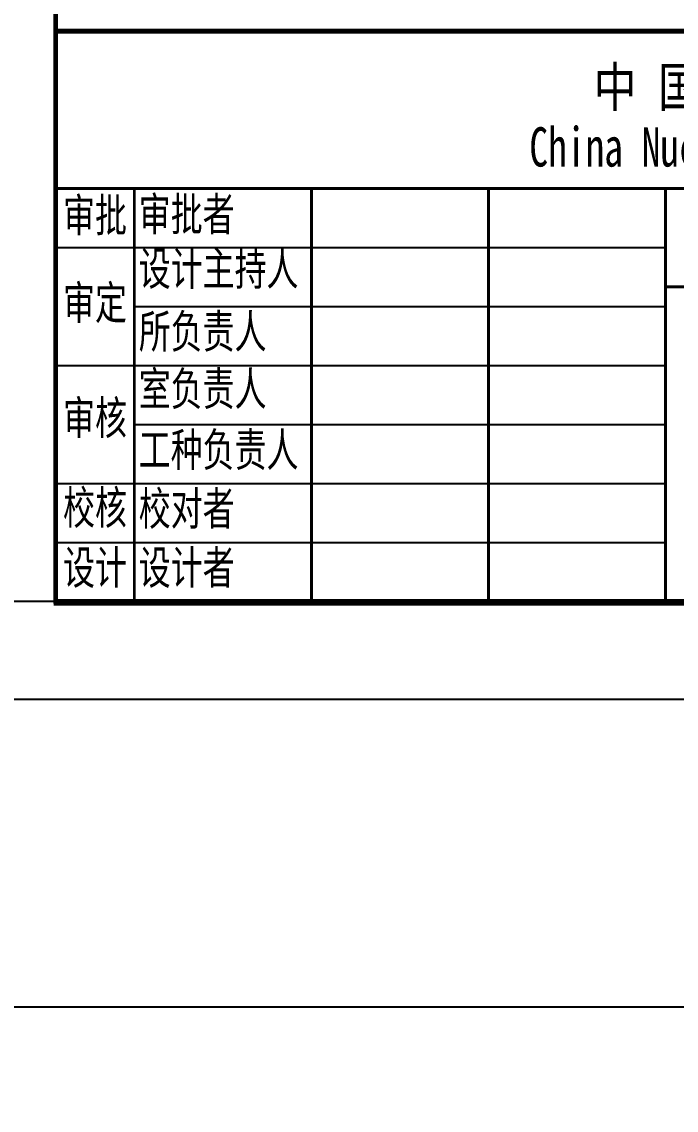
# Model space of a CAD drawing. Header units: inches. Extents: x 3186 to 109360, y -14990 to 740552.
# Drawn here: x 24962 to 28289, y 87334 to 92870 of the extents above; entities that cross this region are included whole.
import ezdxf

# ---------------------------------------------------------------- set-up
doc = ezdxf.new("R2010")
doc.units = ezdxf.units.IN
doc.header["$MEASUREMENT"] = 0
for name, color, linetype in [('1', 7, 'Continuous'), ('GT_1', 7, 'Continuous'), ('图框', 4, 'Continuous')]:
    doc.layers.add(name, color=color, linetype=linetype)
doc.styles.get("Standard").update_dxf_attribs({"font": 'txt', "bigfont": 'gbcbig.shx'})
doc.styles.add('宋体', font='', dxfattribs={"width": 0.7})
doc.styles.get('宋体').set_extended_font_data('SimSun')
doc.dimstyles.new('Standard-yuanban', dxfattribs={"dimtxt": 800, "dimasz": 0.18, "dimexe": 0.18, "dimexo": 0.0625, "dimgap": 0.09, "dimtad": 0, "dimtih": 1, "dimtoh": 1, "dimdec": 4, "dimlfac": 0.02, "dimzin": 0, "dimdsep": 46, "dimtxsty": 'Standard', "dimcen": 0.09, "dimadec": 0, "dimazin": 0, "dimtfac": 1, "dimtdec": 4, "dimtofl": 0, "dimtmove": 0, "dimatfit": 3, "dimfxl": 1, "dimtolj": 1, "dimtzin": 0, "dimarcsym": 0})

# ---------------------------------------------------------------- blocks, each defined once
blk = doc.blocks.new('图签')
at = {"layer": '1', "color": 7}
for p, q in [((-180, 36), (-118, 36)), ((-172, 30), (-118, 30)), ((-180, 24), (-118, 24)), ((-172, 18), (-118, 18)), ((-180, 12), (-118, 12)), ((-180, 6), (-118, 6)), ((0, 0), (-180, 0)), ((-0.2, -0.35), (-180.2, -0.35))]:
    blk.add_line(p, q, dxfattribs=at)
at = {"layer": '1'}
for p, q in [((0, 0), (-180, 0)), ((-0.2, -0.35), (-180.2, -0.35))]:
    blk.add_line(p, q, dxfattribs=at)
at = {"layer": '1', "color": 7, "const_width": 0.5}
for points in [[(-180, 0), (0, 0), (0, 131.76), (-180, 131.76)], [(-180, 58), (0, 58), (0, 0), (-180, 0)]]:
    blk.add_lwpolyline(points, close=True, dxfattribs=at)
at = {"layer": '1', "color": 7, "const_width": 0.3}
for points in [[(-180, 42), (0, 42)], [(-172, 42), (-172, 0)], [(-154, 42), (-154, 0)], [(-136, 42), (-136, 0)], [(-118, 42), (-118, 0)], [(-118, 32), (0, 32)]]:
    blk.add_lwpolyline(points, dxfattribs=at)
at = {"layer": '图框'}
for p, q in [((0, 0), (-180, 0)), ((-0.2, -0.35), (-180.2, -0.35))]:
    blk.add_line(p, q, dxfattribs=at)
at = {"char_height": 3.4, "attachment_point": 1, "style": '宋体'}
for s, width, heights, insert in [('\\pxqc;审批', 8, [4.44], (-180, 40.98)), ('\\pxqd;审批者', 17.1953, [-4.46], (-171.55, 41.09)), ('\\pxqd;设计主持人', 17.1953, [-4.46], (-171.55, 35.56)), ('\\pxqc;审定', 8, [-4.44], (-180, 32.09)), ('\\pxqd;所负责人', 17.1953, [-4.48], (-171.55, 29.16)), ('\\pxqd;室负责人', 17.1953, [-4.48], (-171.55, 23.33)), ('\\pxqc;审核', 8, [-4.48], (-180, 20.38)), ('\\pxqd;工种负责人', 17.1953, [-4.48], (-171.55, 17.13)), ('\\pxqc;校核', 8, [-4.48], (-180, 11.25)), ('\\pxqd;校对者', 17.1953, [4.42], (-171.55, 11.15)), ('\\pxqc;设计', 8, [-4.33], (-180, 5.15)), ('\\pxqd;设计者', 17.1953, [4.42], (-171.55, 5.15))]:
    blk.add_mtext_dynamic_manual_height_columns(s, width=width, gutter_width=1, heights=heights, dxfattribs=dict(at, insert=insert))
at = {"layer": '1', "color": 7, "style": '宋体'}
for s, width, p in [('中 国 核 电 工 程 有 限 公 司', 0.8, (-125.32, 50.33)), ('China Nuclear Power Engineering Co., Ltd', 0.7, (-131.85, 44.23))]:
    blk.add_text(s, height=4, dxfattribs=dict(at, width=width)).set_placement(p)
blk = doc.blocks.new('*U124')
blk.add_blockref('图签', (0, 0))
blk = doc.blocks.new('*D88')
at = {"color": 0, "lineweight": -2, "transparency": 16777216}
for p, q in [((4934.4, 89422.1), (4934.4, 87858.6)), ((34634.4, 89422.1), (34634.4, 87858.6)), ((4934.6, 87858.8), (17251, 87858.8)), ((34634.3, 87858.8), (22317.9, 87858.8))]:
    blk.add_line(p, q, dxfattribs=at)
at = {"color": 0, "transparency": 16777216}
for points in [[(4934.6, 87858.8), (4934.6, 87858.8), (4934.4, 87858.8)], [(34634.3, 87858.8), (34634.3, 87858.8), (34634.4, 87858.8)]]:
    blk.add_solid(points, dxfattribs=at)
at = {"layer": 'Defpoints', "color": 0, "transparency": 16777216}
for p in [(4934.4, 89422.2), (34634.4, 89422.2), (34634.4, 87858.8)]:
    blk.add_point(p, dxfattribs=at)
at = {"color": 0, "transparency": 16777216, "insert": (19784.4, 87858.8), "char_height": 800, "attachment_point": 5}
blk.add_mtext('\\A1;594.0000', dxfattribs=at)

msp = doc.modelspace()

# ---------------------------------------------------------------- linework, layer by layer
at = {"layer": 'GT_1', "color": 1}
msp.add_line((34134.44132, 89922.15165), (6184.44132, 89922.15165), dxfattribs=at)
at = {"layer": 'GT_1'}
msp.add_line((34634.44132, 89422.15165), (4934.44132, 89422.15165), dxfattribs=at)

# ---------------------------------------------------------------- block references
at = {"xscale": 50, "yscale": 50, "zscale": 50}
msp.add_blockref('*U124', (34134.44132, 89922.15165), dxfattribs=at)

# ---------------------------------------------------------------- dimensions: what is measured, and where the dimension line sits
dim = msp.add_linear_dim(base=(34634.44132, 87858.809), p1=(4934.44132, 89422.15165), p2=(34634.44132, 89422.15165), dimstyle='Standard-yuanban')
dim.commit()
dim.dimension.update_dxf_attribs({"geometry": '*D88', "text_midpoint": (19784.44132, 87858.809)})

doc.saveas('drawing.dxf')
